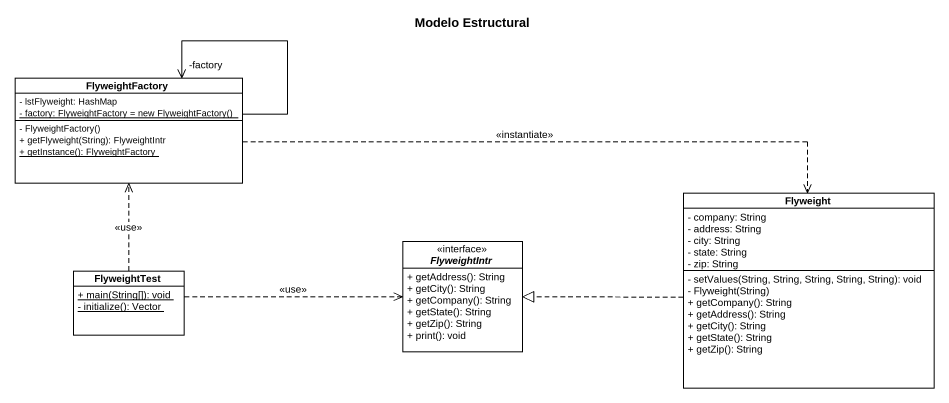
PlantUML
@startuml
title Modelo Estructural
hide circle
hide empty members
skinparam classAttributeIconSize 0
class FlyweightFactory {
  - lstFlyweight: HashMap
  {static} {field} - factory: FlyweightFactory = new FlyweightFactory()
  - FlyweightFactory()
  + getFlyweight(String): FlyweightIntr
  {static} + getInstance(): FlyweightFactory
}
class Flyweight {
  - company: String
  - address: String
  - city: String
  - state: String
  - zip: String
  - setValues(String, String, String, String, String): void
  - Flyweight(String)
  + getCompany(): String
  + getAddress(): String
  + getCity(): String
  + getState(): String
  + getZip(): String
}
interface FlyweightIntr {
  + getAddress(): String
  + getCity(): String
  + getCompany(): String
  + getState(): String
  + getZip(): String
  + print(): void
}
class FlyweightTest {
  {static} + main(String[]): void
  {static} - initialize(): Vector
}
FlyweightFactory --> "-factory" FlyweightFactory
FlyweightFactory .right.> Flyweight : <<instantiate>>
Flyweight .left.|> FlyweightIntr
FlyweightTest .up.> FlyweightFactory : <<use>>
FlyweightTest .right.> FlyweightIntr : <<use>>
@enduml
